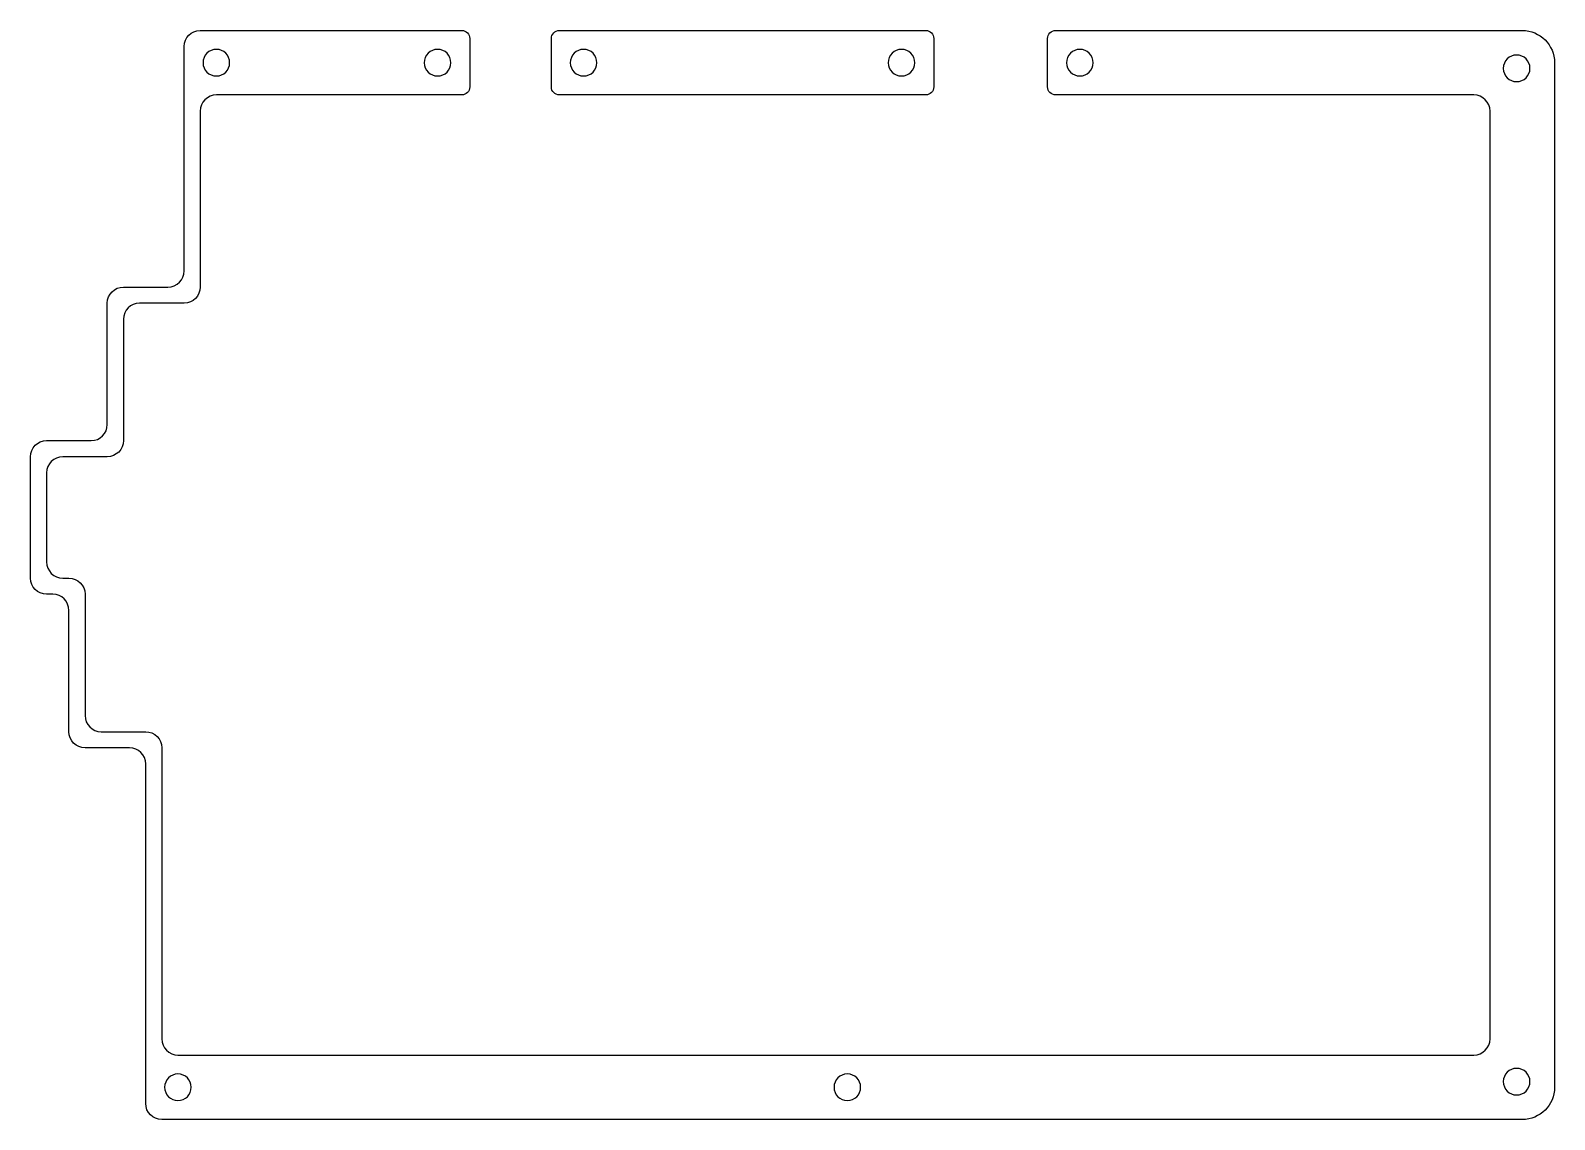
# Model space of a CAD drawing. Header units: inches. Extents: x 56 to 244, y -218 to -83.
import ezdxf

# ---------------------------------------------------------------- set-up
doc = ezdxf.new("R2010")
doc.units = ezdxf.units.IN
doc.header["$MEASUREMENT"] = 0
doc.layers.add('Layer 1', color=7, linetype='Continuous')

msp = doc.modelspace()

# ---------------------------------------------------------------- linework, layer by layer
at = {"layer": 'Layer 1', "color": 195, "lineweight": 25, "true_color": 0x794d9e}
for points, knots in [([(240.5, -82.74), (240.5, -82.74), (182.64, -82.74), (182.64, -82.74), (182.09, -82.74), (181.64, -83.19), (181.64, -83.74), (181.64, -83.74), (181.64, -89.74), (181.64, -89.74), (181.64, -90.3), (182.09, -90.74), (182.64, -90.74), (182.64, -90.74), (234.5, -90.74), (234.5, -90.74), (235.6, -90.74), (236.5, -91.64), (236.5, -92.74), (236.5, -92.74), (236.5, -207.81), (236.5, -207.81), (236.5, -208.91), (235.6, -209.81), (234.5, -209.81), (234.5, -209.81), (73.81, -209.81), (73.81, -209.81), (72.71, -209.81), (71.81, -208.91), (71.81, -207.81), (71.81, -207.81), (71.81, -171.71), (71.81, -171.71), (71.81, -170.6), (70.91, -169.71), (69.81, -169.71), (69.81, -169.71), (64.29, -169.71), (64.29, -169.71), (63.18, -169.71), (62.29, -168.81), (62.29, -167.71), (62.29, -167.71), (62.29, -152.66), (62.29, -152.66), (62.29, -151.55), (61.39, -150.66), (60.29, -150.66), (60.29, -150.66), (59.52, -150.66), (59.52, -150.66), (58.42, -150.66), (57.52, -149.76), (57.52, -148.66), (57.52, -148.66), (57.52, -137.61), (57.52, -137.61), (57.52, -136.5), (58.42, -135.61), (59.52, -135.61), (59.52, -135.61), (65.05, -135.61), (65.05, -135.61), (66.15, -135.61), (67.05, -134.71), (67.05, -133.61), (67.05, -133.61), (67.05, -118.56), (67.05, -118.56), (67.05, -117.45), (67.94, -116.56), (69.05, -116.56), (69.05, -116.56), (74.57, -116.56), (74.57, -116.56), (75.68, -116.56), (76.57, -115.66), (76.57, -114.56), (76.57, -114.56), (76.57, -92.74), (76.57, -92.74), (76.57, -91.64), (77.47, -90.74), (78.57, -90.74), (78.57, -90.74), (109, -90.74), (109, -90.74), (109.56, -90.74), (110, -90.3), (110, -89.74), (110, -89.74), (110, -83.74), (110, -83.74), (110, -83.19), (109.56, -82.74), (109, -82.74), (109, -82.74), (76.57, -82.74), (76.57, -82.74), (75.47, -82.74), (74.57, -83.64), (74.57, -84.74), (74.57, -84.74), (74.57, -112.56), (74.57, -112.56), (74.57, -113.66), (73.68, -114.56), (72.57, -114.56), (72.57, -114.56), (67.05, -114.56), (67.05, -114.56), (65.94, -114.56), (65.05, -115.45), (65.05, -116.56), (65.05, -116.56), (65.05, -131.61), (65.05, -131.61), (65.05, -132.71), (64.15, -133.61), (63.05, -133.61), (63.05, -133.61), (57.52, -133.61), (57.52, -133.61), (56.42, -133.61), (55.52, -134.5), (55.52, -135.61), (55.52, -135.61), (55.52, -150.66), (55.52, -150.66), (55.52, -151.76), (56.42, -152.66), (57.52, -152.66), (57.52, -152.66), (58.29, -152.66), (58.29, -152.66), (59.39, -152.66), (60.29, -153.55), (60.29, -154.66), (60.29, -154.66), (60.29, -169.71), (60.29, -169.71), (60.29, -170.81), (61.18, -171.71), (62.29, -171.71), (62.29, -171.71), (67.81, -171.71), (67.81, -171.71), (68.91, -171.71), (69.81, -172.6), (69.81, -173.71), (69.81, -173.71), (69.81, -215.81), (69.81, -215.81), (69.81, -216.91), (70.71, -217.81), (71.81, -217.81), (71.81, -217.81), (240.5, -217.81), (240.5, -217.81), (242.71, -217.81), (244.5, -216.02), (244.5, -213.81), (244.5, -213.81), (244.5, -86.74), (244.5, -86.74), (244.5, -84.54), (242.71, -82.74), (240.5, -82.74)], [0, 0, 0, 0, 1, 1, 1, 2, 2, 2, 3, 3, 3, 4, 4, 4, 5, 5, 5, 6, 6, 6, 7, 7, 7, 8, 8, 8, 9, 9, 9, 10, 10, 10, 11, 11, 11, 12, 12, 12, 13, 13, 13, 14, 14, 14, 15, 15, 15, 16, 16, 16, 17, 17, 17, 18, 18, 18, 19, 19, 19, 20, 20, 20, 21, 21, 21, 22, 22, 22, 23, 23, 23, 24, 24, 24, 25, 25, 25, 26, 26, 26, 27, 27, 27, 28, 28, 28, 29, 29, 29, 30, 30, 30, 31, 31, 31, 32, 32, 32, 33, 33, 33, 34, 34, 34, 35, 35, 35, 36, 36, 36, 37, 37, 37, 38, 38, 38, 39, 39, 39, 40, 40, 40, 41, 41, 41, 42, 42, 42, 43, 43, 43, 44, 44, 44, 45, 45, 45, 46, 46, 46, 47, 47, 47, 48, 48, 48, 49, 49, 49, 50, 50, 50, 51, 51, 51, 52, 52, 52, 53, 53, 53, 54, 54, 54, 55, 55, 55, 56, 56, 56, 56]), ([(167.53, -89.74), (167.53, -89.74), (167.53, -83.74), (167.53, -83.74), (167.53, -83.19), (167.08, -82.74), (166.53, -82.74), (166.53, -82.74), (121.11, -82.74), (121.11, -82.74), (120.55, -82.74), (120.11, -83.19), (120.11, -83.74), (120.11, -83.74), (120.11, -89.74), (120.11, -89.74), (120.11, -90.3), (120.55, -90.74), (121.11, -90.74), (121.11, -90.74), (166.53, -90.74), (166.53, -90.74), (167.08, -90.74), (167.53, -90.3), (167.53, -89.74)], [0, 0, 0, 0, 1, 1, 1, 2, 2, 2, 3, 3, 3, 4, 4, 4, 5, 5, 5, 6, 6, 6, 7, 7, 7, 8, 8, 8, 8])]:
    msp.add_open_spline(points, degree=3, knots=knots, dxfattribs=at)
at = {"layer": 'Layer 1', "color": 193, "lineweight": 25, "true_color": 0x9877b5}
for points in [[(80.22, -86.74), (80.22, -87.65), (79.48, -88.39), (78.57, -88.39), (77.66, -88.39), (76.92, -87.65), (76.92, -86.74), (76.92, -85.83), (77.66, -85.09), (78.57, -85.09), (79.48, -85.09), (80.22, -85.83), (80.22, -86.74)], [(107.65, -86.74), (107.65, -87.65), (106.92, -88.39), (106, -88.39), (105.09, -88.39), (104.35, -87.65), (104.35, -86.74), (104.35, -85.83), (105.09, -85.09), (106, -85.09), (106.92, -85.09), (107.65, -85.83), (107.65, -86.74)], [(125.76, -86.74), (125.76, -87.65), (125.02, -88.39), (124.11, -88.39), (123.19, -88.39), (122.46, -87.65), (122.46, -86.74), (122.46, -85.83), (123.19, -85.09), (124.11, -85.09), (125.02, -85.09), (125.76, -85.83), (125.76, -86.74)], [(165.18, -86.74), (165.18, -87.65), (164.44, -88.39), (163.53, -88.39), (162.61, -88.39), (161.88, -87.65), (161.88, -86.74), (161.88, -85.83), (162.61, -85.09), (163.53, -85.09), (164.44, -85.09), (165.18, -85.83), (165.18, -86.74)], [(187.29, -86.74), (187.29, -87.65), (186.56, -88.39), (185.64, -88.39), (184.73, -88.39), (183.99, -87.65), (183.99, -86.74), (183.99, -85.83), (184.73, -85.09), (185.64, -85.09), (186.56, -85.09), (187.29, -85.83), (187.29, -86.74)], [(241.45, -87.44), (241.45, -88.35), (240.71, -89.09), (239.8, -89.09), (238.89, -89.09), (238.15, -88.35), (238.15, -87.44), (238.15, -86.53), (238.89, -85.79), (239.8, -85.79), (240.71, -85.79), (241.45, -86.53), (241.45, -87.44)], [(241.45, -213.11), (241.45, -214.02), (240.71, -214.76), (239.8, -214.76), (238.89, -214.76), (238.15, -214.02), (238.15, -213.11), (238.15, -212.19), (238.89, -211.46), (239.8, -211.46), (240.71, -211.46), (241.45, -212.19), (241.45, -213.11)], [(75.46, -213.81), (75.46, -214.72), (74.72, -215.46), (73.81, -215.46), (72.9, -215.46), (72.16, -214.72), (72.16, -213.81), (72.16, -212.89), (72.9, -212.16), (73.81, -212.16), (74.72, -212.16), (75.46, -212.89), (75.46, -213.81)], [(158.46, -213.81), (158.46, -214.72), (157.72, -215.46), (156.81, -215.46), (155.9, -215.46), (155.16, -214.72), (155.16, -213.81), (155.16, -212.89), (155.9, -212.16), (156.81, -212.16), (157.72, -212.16), (158.46, -212.89), (158.46, -213.81)]]:
    msp.add_open_spline(points, degree=3, knots=[0, 0, 0, 0, 1, 1, 1, 2, 2, 2, 3, 3, 3, 4, 4, 4, 4], dxfattribs=at)

doc.saveas('drawing.dxf')
